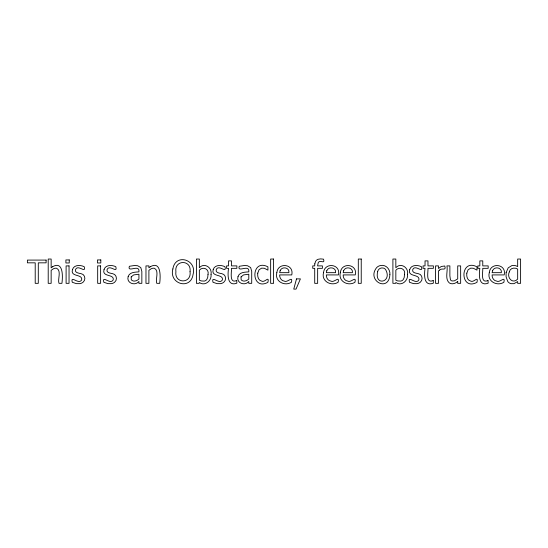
<?xml version="1.0" encoding="UTF-8"?>
<svg xmlns="http://www.w3.org/2000/svg" width="548" height="548" viewBox="0 0 548 548"><rect width="100%" height="100%" fill="white"/><g stroke="black" fill="none" stroke-linecap="round" stroke-linejoin="round"><path stroke-width="0.82" d="M208.014 274.562L207.692 277.535L206.733 279.59A4.103 4.103 0 0 1 204.267 281.083L201.315 280.953L199.349 280.186L199.349 270.191C202.863 266.157 209.418 268.869 208.014 274.562M404.499 274.562L404.184 277.535L403.218 279.59A4.103 4.103 0 0 1 400.759 281.083L397.807 280.953L395.834 280.186L395.834 270.191C399.355 266.157 405.91 268.869 404.499 274.562M190.04 271.719C191.759 283.933 174.202 283.926 175.908 271.719C174.168 259.457 191.779 259.478 190.04 271.719M257.766 273.151C257.348 276.158 258.129 280.323 261.595 281.076C264.842 283.083 269.445 275.028 267.917 282.35C250.532 291.591 250.552 257.786 267.917 266.835L267.917 270.13L264.314 268.273L261.636 268.143L259.06 269.76L257.766 273.151M466.821 273.151C466.403 276.158 467.191 280.323 470.657 281.076C473.897 283.083 478.507 275.028 476.979 282.35C459.587 291.591 459.608 257.786 476.979 266.835L476.979 270.13L473.369 268.273L470.698 268.143L468.115 269.76L466.821 273.151M211.042 274.329C211.96 280.583 204.979 286.625 199.349 282.521L199.157 283.337L196.41 283.337L196.41 259.04L199.349 259.04L199.349 267.725C204.233 262.177 212.412 267.623 211.042 274.329M314.805 263.835L314.71 265.896L312.73 265.896L312.73 268.335L314.71 268.335L314.71 283.337L317.648 283.337L317.648 268.335L322.409 268.335L322.409 265.896L317.552 265.896L318.34 262.28C320.354 259.711 325.197 264.458 323.58 259.17L320.566 258.889L318.066 259.293A4.747 4.747 0 0 0 315.559 261.437L314.805 263.835M389.888 274.623C388.881 292.618 366.475 280.836 376.455 267.835A6.953 6.953 0 0 1 380.442 265.561C385.861 264.184 390.477 269.39 389.888 274.623M407.527 274.329C408.452 280.583 401.465 286.625 395.834 282.521L395.649 283.337L392.902 283.337L392.902 259.04L395.834 259.04L395.834 267.725C400.725 262.177 408.904 267.623 407.527 274.329M172.873 268.965C168.681 283.98 190.718 290.488 193.081 274.411C197.232 259.457 175.257 252.971 172.873 268.965M276.836 272.699C274.452 281.309 284.618 286.645 291.433 282.275C293.125 275.151 287.371 283.213 284.159 281.083C281.199 280.727 279.494 277.706 279.679 274.918L291.762 274.918C294.351 263.841 277.788 261.937 276.836 272.699M323.519 272.699C321.135 281.309 331.3 286.645 338.116 282.275C339.808 275.151 334.054 283.213 330.841 281.083C327.882 280.727 326.176 277.706 326.361 274.918L338.445 274.918C341.041 263.841 324.471 261.937 323.519 272.699M340.349 272.699C337.972 281.309 348.131 286.645 354.946 282.275C356.638 275.151 350.884 283.213 347.672 281.083C344.713 280.727 343.007 277.706 343.192 274.918L355.275 274.918C357.871 263.841 341.301 261.937 340.349 272.699M489.282 272.699C486.905 281.309 497.063 286.645 503.879 282.275C505.571 275.151 499.817 283.213 496.604 281.083C493.645 280.727 491.94 277.706 492.125 274.918L504.208 274.918C506.804 263.841 490.234 261.937 489.282 272.699M506.119 272.609L506.085 276.822L507.763 281.494A5.596 5.596 0 0 0 511.079 283.672L514.01 283.659L517.661 281.556L517.661 283.337L520.6 283.337L520.6 259.04L517.661 259.04L517.661 266.602A7.919 7.919 0 0 0 511.887 265.575L508.202 267.849L506.119 272.609M72.459 269.678C70.123 277.309 82.899 273.719 81.645 279.932C78.659 285.241 70.295 274.521 72.274 282.289L76.371 283.638L79.693 283.659A6.658 6.658 0 0 0 83.138 282.165C86.152 279.761 85.063 274.151 81.001 273.644C78.761 273.199 74.254 272.719 75.597 269.328C78.241 264.211 86.173 274.041 84.248 266.739C80.501 264.78 73.788 264.67 72.459 269.678M104.031 269.678C101.695 277.309 114.47 273.719 113.217 279.932C110.223 285.241 101.866 274.521 103.839 282.289L107.942 283.638L111.265 283.659A6.658 6.658 0 0 0 114.71 282.165C117.717 279.761 116.628 274.151 112.566 273.644C110.333 273.199 105.819 272.719 107.168 269.328C109.806 264.211 117.745 274.041 115.82 266.739C112.073 264.78 105.353 264.67 104.031 269.678M213.199 269.678C210.857 277.309 223.639 273.719 222.385 279.932C219.392 285.241 211.028 274.521 213.008 282.289L217.111 283.638L220.433 283.659A6.658 6.658 0 0 0 223.872 282.165C226.886 279.761 225.797 274.151 221.734 273.644C219.501 273.199 214.987 272.719 216.33 269.328C218.974 264.211 226.906 274.041 224.981 266.739C221.241 264.78 214.521 264.67 213.199 269.678M409.685 269.678C407.349 277.309 420.124 273.719 418.871 279.932C415.884 285.241 407.52 274.521 409.5 282.289L413.596 283.638L416.918 283.659A6.658 6.658 0 0 0 420.364 282.165C423.378 279.761 422.289 274.151 418.227 273.644C415.987 273.199 411.48 272.719 412.822 269.328C415.466 264.211 423.399 274.041 421.474 266.739C417.727 264.78 411.014 264.67 409.685 269.678M377.647 271.671C374.229 286.597 392.669 282.234 385.628 269.589A3.946 3.946 0 0 0 383.189 268.047C380.682 267.417 378.058 269.116 377.647 271.671M509.318 271.863C506.558 277.685 512.647 284.446 517.661 279.09L517.661 269.034C514.716 267.205 509.983 267.999 509.318 271.863M128.157 276.603C126.17 283.056 135.075 286.323 138.925 281.48L138.925 283.337L141.843 283.337L141.843 271.411L140.788 267.595L137.74 265.759L134.705 265.479L129.383 266.273C126.924 273.288 139.993 263.519 138.925 271.863C135.171 272.171 129.465 272.096 128.157 276.603M238.024 276.603C236.037 283.056 244.942 286.323 248.792 281.48L248.792 283.337L251.71 283.337L251.71 271.411L250.655 267.595L247.607 265.759L244.579 265.479L239.25 266.273C236.791 273.288 249.861 263.519 248.792 271.863C245.038 272.171 239.332 272.096 238.024 276.603M131.184 276.911L131.205 279.405L131.835 280.357C134.102 281.96 137.096 280.761 138.925 279.042L138.925 274.206L133.691 274.918L131.184 276.911M241.052 276.911L241.072 279.405L241.702 280.357C243.97 281.96 246.963 280.761 248.792 279.042L248.792 274.206L243.565 274.918L241.052 276.911M280.11 270.726L279.679 272.671L288.906 272.671C289.748 267.308 281.782 266.088 280.11 270.726M326.793 270.726L326.361 272.671L335.588 272.671C336.431 267.308 328.464 266.088 326.793 270.726M343.623 270.726L343.192 272.671L352.419 272.671C353.261 267.308 345.295 266.088 343.623 270.726M492.556 270.726L492.125 272.671L501.352 272.671C502.194 267.308 494.228 266.088 492.556 270.726M296.509 278.884L293.755 289.111L296.036 289.111L300.407 278.884L296.509 278.884M439.551 270.068L438.475 270.959L438.475 283.337L435.544 283.337L435.544 265.896L438.475 265.896L438.475 268.486L441.277 266.486L444.784 265.992C446.599 271.315 441.709 267.513 439.551 270.068M52.45 266.801L51.149 267.835L51.149 259.04L48.21 259.04L48.21 283.337L51.149 283.337L51.149 270.315L53.416 268.794A5.007 5.007 0 0 1 56.663 268.287C61.684 270.842 57.485 279.158 58.985 283.337L61.917 283.337C62.76 277.384 63.684 260.238 52.45 266.801M150.207 266.801L148.898 267.835L148.898 265.896L145.967 265.896L145.967 283.337L148.898 283.337L148.898 270.315L151.173 268.794A5.007 5.007 0 0 1 154.42 268.287C159.434 270.842 155.242 279.158 156.742 283.337L159.674 283.337C160.509 277.384 161.434 260.238 150.207 266.801M457.71 281.398C455.573 283.549 452.052 284.7 449.326 282.96C444.62 278.754 448.045 271.219 446.935 265.896L449.874 265.896L449.874 275.829L450.435 279.727A2.254 2.254 0 0 0 452.162 280.946L454.292 280.871L457.71 278.918L457.71 265.896L460.649 265.896L460.649 283.337L457.71 283.337L457.71 281.398M236.709 280.542C228.975 283.85 231.756 272.027 231.475 268.335L236.88 268.335L236.88 265.896L231.475 265.896L231.475 260.882L228.543 260.882L228.543 265.896L226.557 265.896L226.557 268.335L228.543 268.335C227.673 274.308 227.03 286.892 236.88 283.179L236.709 280.542M433.201 280.542C425.467 283.85 428.248 272.027 427.967 268.335L433.372 268.335L433.372 265.896L427.967 265.896L427.967 260.882L425.036 260.882L425.036 265.896L423.049 265.896L423.049 268.335L425.036 268.335C424.166 274.308 423.522 286.892 433.372 283.179L433.201 280.542M488.001 280.542C480.267 283.85 483.048 272.027 482.767 268.335L488.172 268.335L488.172 265.896L482.767 265.896L482.767 260.882L479.836 260.882L479.836 265.896L477.849 265.896L477.849 268.335L479.836 268.335C478.966 274.308 478.322 286.892 488.172 283.179L488.001 280.542M273.589 259.04L270.65 259.04L270.65 283.337L273.589 283.337L273.589 259.04M361.235 259.04L358.303 259.04L358.303 283.337L361.235 283.337L361.235 259.04M69.24 259.93L65.904 259.93L65.904 262.978L69.24 262.978L69.24 259.93M100.811 259.93L97.469 259.93L97.469 262.978L100.811 262.978L100.811 259.93M46.107 260.088L27.4 260.088L27.4 262.834L35.209 262.834L35.209 283.337L38.298 283.337L38.298 262.834L46.107 262.834L46.107 260.088M69.041 265.896L66.103 265.896L66.103 283.337L69.041 283.337L69.041 265.896M100.613 265.896L97.674 265.896L97.674 283.337L100.613 283.337L100.613 265.896"/></g></svg>
